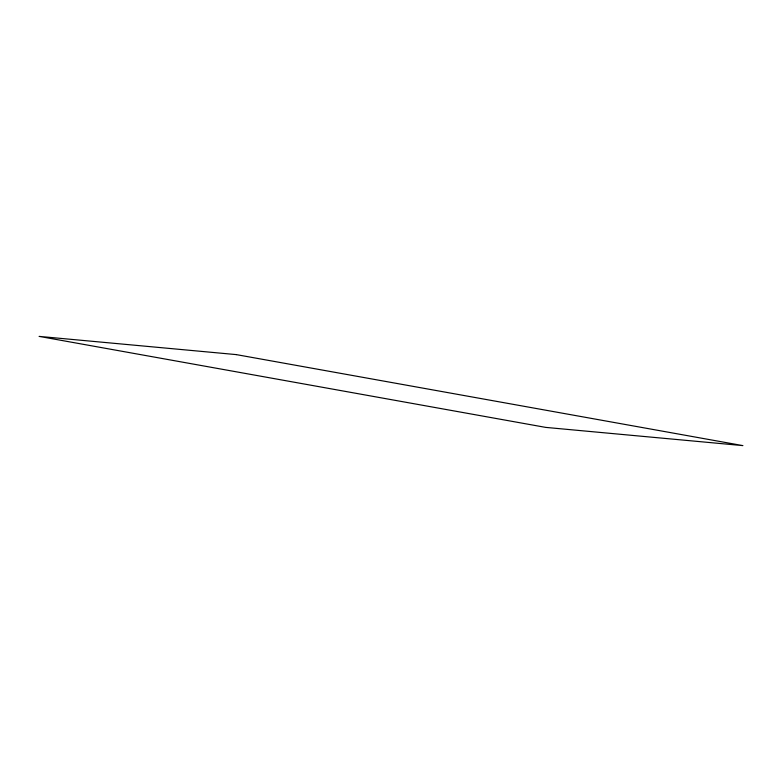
<?xml version="1.0" encoding="UTF-8"?>
<svg xmlns="http://www.w3.org/2000/svg" width="782" height="782" viewBox="0 0 782 782"><rect width="100%" height="100%" fill="white"/><g stroke="black" fill="none" stroke-linecap="round" stroke-linejoin="round"><path stroke-width="1.17" d="M236.291 354.608L39.1 336.387L545.709 427.392L742.9 445.613L236.291 354.608"/></g></svg>
